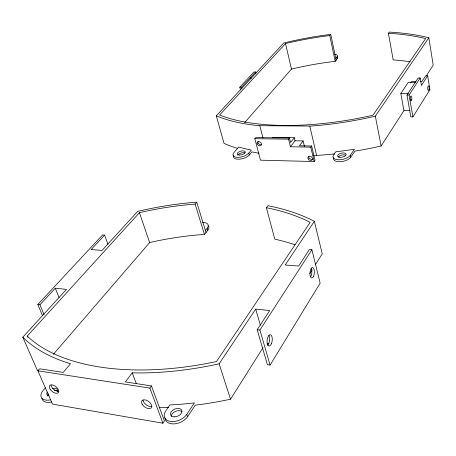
<?xml version="1.0" encoding="UTF-8"?>
<svg xmlns="http://www.w3.org/2000/svg" width="456" height="456" viewBox="0 0 456 456"><rect width="100%" height="100%" fill="white"/><g stroke="black" fill="none" stroke-linecap="round" stroke-linejoin="round"><path stroke-width="0.68" d="M42.499 315.683L37.814 304.534L39.923 304.773L55.284 288.22L66.456 289.383L22.8 337.195A221.348 114.006 -16.9 0 0 38.469 349.564L38.526 349.604A220.79 113.738 -16.9 0 0 51.545 356.615L53.922 357.686A221.348 114.006 -16.9 0 0 69.369 363.426L70.498 363.734L63.259 372.421L39.638 368.801L37.905 370.808L52.497 404.113L162.917 423.202L164.434 420.991L151.449 385.924L125.332 381.923L132.217 372.831L133.642 372.894A221.348 114.006 -16.9 0 0 155.963 372.512L159.782 372.295A220.898 113.812 -16.9 0 0 183.055 370.09L183.152 370.078A221.348 114.006 -16.9 0 0 219.114 363.825L255.702 309.088L269.684 310.542L257.19 329.745L267.433 364.714L270.089 365.068L320.152 283.13L311.898 249.728L309.373 249.546L298.629 266.059L285.171 264.993L314.366 221.308A252.704 144.945 -22.4 0 0 284.213 209.566L281.711 208.882A252.704 144.945 -22.4 0 0 268.88 205.912L267.889 205.724L266.401 207.725L274.797 239.166L275.196 239.252A242.945 146.484 -23 0 1 290.101 243.202L292.513 243.971A242.945 146.484 -23 0 1 294.895 244.764M427.654 75.764L421.441 85.449L420.187 77.97L418.141 78.004L406.98 95.03L410.827 116.896L412.902 116.896L429.917 89.644L427.654 75.764L425.636 75.804L421.914 81.567L420.575 81.59M165.015 417.89A12.597 8.088 -22.8 0 0 174.129 423.88A12.597 8.088 -22.8 0 0 187.576 416.659L195.31 405.15A217.216 118.075 -17.1 0 0 230.531 399.188L263.032 347.677M309.835 273.492L312.086 269.923M315.466 264.56L322.232 253.844L314.366 221.308M333.553 157.787A9.097 4.326 -12.3 0 0 339.971 161.743A9.097 4.326 -12.3 0 0 350.71 157.257L354.928 151.13A166.423 68.109 -11.9 0 0 381.136 145.977L403.902 110.648L400.83 93.474L408.097 82.57L415.513 82.468M426.28 75.913L433.2 65.174L428.839 37.768A182.172 78.649 -13.4 0 0 403.03 33.225L400.921 32.997A182.172 78.649 -13.4 0 0 390.119 32.142L389.287 32.097L388.398 33.277L393.18 59.873L393.511 59.896A176.204 80.53 -13.3 0 1 406.079 61.212L408.12 61.492A176.204 80.53 -13.3 0 1 410.149 61.794M270.089 365.068L259.897 330.053L311.898 249.728M412.902 116.896L409.078 95.013L420.187 77.97M410.468 82.838L411.204 81.727L415.889 81.658M186.76 414.361L194.421 402.87A217.045 117.619 -17.1 0 1 171.564 404.86L169.894 404.939L165.785 410.885A12.614 8.071 -22.7 0 0 170.287 421.429A12.614 8.071 -22.7 0 0 186.76 414.361L187.576 416.659M350.293 155.302L354.449 149.192A166.229 67.79 -11.9 0 1 337.115 151.62L335.833 151.762L333.598 154.937A9.109 4.315 -12.3 0 0 338.711 159.794A9.109 4.315 -12.3 0 0 350.293 155.302L350.71 157.257M336.157 60.163L330.754 34.394L329.654 34.525A182.172 78.649 -13.4 0 0 317.581 36.235L315.164 36.622A182.172 78.649 -13.4 0 0 283.774 42.989L216.286 115.841A168.817 65.128 -12.1 0 0 231.494 120.937L231.545 120.948A168.372 64.974 -12.1 0 0 243.373 123.542L245.476 123.907A168.817 65.128 -12.1 0 0 258.854 125.691L310.924 126.067A168.817 65.128 -12.1 0 0 328.149 124.425L331.062 124.078A168.458 65.014 -12.1 0 0 348.635 121.507L348.703 121.495A168.817 65.128 -12.1 0 0 375.328 116.166L428.839 37.768M272.534 137.41L294.337 137.701L290.563 142.529L289.469 138.043L255.748 137.587L254.818 138.692L260.484 160.187L314.173 161.544L315.016 160.387L311.659 145.994L299.404 145.777L303.126 140.915L295.083 140.796L290.443 146.775L310.804 147.14L311.659 145.994M162.917 423.202L149.87 388.102L151.449 385.924M290.443 146.775L288.58 139.165L289.469 138.043M53.392 354.289L149.619 242.569L150.702 242.318A242.945 146.484 -23 0 1 183.312 236.504L186.253 236.134A242.945 146.484 -23 0 1 203.764 234.498L204.448 234.458L207.805 230.263A9.61 4.856 -17.4 0 0 208.153 225.885M205.411 230.508L207.201 228.279A9.622 4.845 -17.3 0 0 202.532 222.363M244.644 122.664L291.481 69.061L292.33 68.862A176.204 80.53 -13.3 0 1 318.18 63.715L320.534 63.338A176.204 80.53 -13.3 0 1 334.647 61.406L335.2 61.343L337.252 58.818A7.484 2.918 -12.6 0 0 337.269 56.664M335.804 58.465L336.898 57.12A7.49 2.913 -12.6 0 0 334.607 54.139M233.62 155.684A8.607 3.91 -15.2 0 0 239.058 159.195A8.607 3.91 -15.2 0 0 249.329 154.954L251.843 151.916L253 152.144A166.423 68.109 -11.9 0 0 258.922 153.176M248.833 153.096L251.347 150.064L250.418 149.881A166.144 67.756 -12 0 1 238.682 147.037L233.614 152.982A8.618 3.904 -15.2 0 0 237.781 157.354A8.618 3.904 -15.2 0 0 248.833 153.096L249.329 154.954M45.355 387.828L42.761 390.934A12.038 6.84 -25.9 0 0 50.599 399.849M27.833 337.36L27.269 336.072L139.451 212.69L140.551 212.433A248.212 142.272 -22.3 0 1 194.438 204.163L195.128 204.117L196.753 202.196L206.021 232.497M388.398 33.277L388.734 33.294A179.008 77.246 -13.4 0 1 424.963 38.418L425.63 38.583L372.962 115.225L371.936 115.459A165.955 64.005 -12.1 0 1 331.415 122.567L328.559 122.915A165.955 64.005 -12.1 0 1 247.391 122.464L245.322 122.105A165.955 64.005 -12.1 0 1 220.168 115.203L219.638 114.986L285.507 43.576L286.368 43.366A179.008 77.246 -13.4 0 1 329.209 35.608L329.768 35.539L330.754 34.394M107.947 244.262L104.595 235.085L91.166 249.557L102.041 250.418L137.655 211.413A252.704 144.945 -22.4 0 1 177.361 204.145L180.382 203.769A252.704 144.945 -22.4 0 1 195.396 202.293L196.753 202.196M37.814 304.534L102.583 234.943L104.595 235.085M240.534 89.957L239.81 87.204L241.543 87.181L255.651 71.985L255.993 73.331M239.81 87.204L253.946 72.025L255.651 71.985M313.226 155.302L317.69 155.331A166.423 68.109 -11.9 0 0 334.67 153.877M400.83 93.474L408.348 93.406M406.98 95.03L409.078 95.013M403.902 110.648L410.001 110.643M254.818 138.692L288.58 139.165M257.19 329.745L259.897 330.053M267.051 343.653L269.114 343.904M37.905 370.808L149.87 388.102M266.401 207.725L266.8 207.805A248.212 142.272 -22.3 0 1 309.385 221.964L310.148 222.357L216.48 361.54L215.089 361.842A217.54 111.976 -16.9 0 1 160.894 369.314L157.155 369.531A217.54 111.976 -16.9 0 1 56.989 355.156L54.646 354.112A217.54 111.976 -16.9 0 1 27.793 336.579L27.269 336.072M22.8 337.195L36.925 369.423A217.216 118.075 -17.1 0 0 38.435 370.95M39.923 304.773L44.055 314.623M55.284 288.22L58.984 297.329M132.217 372.831L136.247 383.45M139.451 212.69L149.619 242.569M219.114 363.825L230.531 399.188M195.128 204.117L204.448 234.458M207.201 228.279L207.805 230.263M255.702 309.088L260.393 325.27M216.286 115.841L224.01 143.338A166.423 68.109 -11.9 0 0 237.297 148.314M241.543 87.181L241.897 88.538M259.806 125.765L262.969 137.986M250.749 77.263L251.096 78.603M294.337 137.701L295.083 140.796M303.126 140.915L304.408 146.342M285.507 43.576L291.481 69.061M310.804 147.14L314.173 161.544M309.812 126.13L316.584 155.382M329.768 35.539L335.2 61.343M336.898 57.12L337.252 58.818M375.328 116.166L381.136 145.977M261.721 144.461A2.434 1.847 39.6 0 1 259.048 144.085A2.434 1.847 39.6 0 1 258.039 141.537M237.855 155.314A4.098 1.864 -15.2 0 1 240.876 153.119A4.098 1.864 -15.2 0 1 245.014 152.977M312.582 159.081A2.479 1.915 36.1 0 1 309.795 158.682A2.479 1.915 36.1 0 1 308.837 156.112M338.238 157.195A4.332 2.063 -12.3 0 1 341.601 155.131A4.332 2.063 -12.3 0 1 345.802 155.279M52.326 388.512A5.734 3.255 -25.9 0 1 57.194 391.63M48.98 395.848A5.734 3.255 -25.9 0 1 47.276 392.08M268.96 335.479A5.717 2.565 -83.4 0 1 267.586 345.243M168.64 407.311A217.216 118.075 -17.1 0 1 159.383 407.556M51.551 402.021A12.027 6.851 -26 0 1 41.901 398.436M58.488 391.254A5.575 3.055 39 0 1 50.992 385.183M151.985 406.262A5.882 3.397 36.4 0 1 146.439 404.957A5.882 3.397 36.4 0 1 143.07 400.083M47.732 396.053A5.728 3.26 -26 0 1 48.461 393.859M54.292 390.444A5.728 3.26 -26 0 1 57.604 390.991M311.311 268.567A5.233 2.2 -85.6 0 1 310.667 276.82M171.325 416.522A6.002 3.853 -22.8 0 1 175.503 411.392A6.002 3.853 -22.8 0 1 182.138 411.91M239.423 155.023A4.104 1.858 -15.2 0 0 245.271 152.013A4.104 1.858 -15.2 0 0 239.155 151.774A4.104 1.858 -15.2 0 0 239.423 155.023M308.142 158.865A2.479 1.915 36.2 0 0 312.121 159.913A2.479 1.915 36.2 0 0 310.279 156.328A2.479 1.915 36.2 0 0 308.142 158.865M257.11 143.691A2.44 1.852 39.6 0 0 260.809 145.578A2.44 1.852 39.6 0 0 259.857 141.924A2.44 1.852 39.6 0 0 257.11 143.691M339.891 157.309A4.338 2.058 -12.3 0 0 346.172 154.356A4.338 2.058 -12.3 0 0 339.674 153.718A4.338 2.058 -12.3 0 0 339.891 157.309M429.085 89.461A2.32 0.747 -89.8 0 0 428.503 85.893A2.32 0.747 -89.8 0 0 427.785 89.268A2.32 0.747 -89.8 0 0 429.085 89.461M411.717 99.733A2.422 0.821 -89.6 0 0 411.078 96.016A2.422 0.821 -89.6 0 0 410.297 99.568A2.422 0.821 -89.6 0 0 411.717 99.733M271.434 343.756A5.723 2.554 -83.5 0 0 270.488 334.715A5.723 2.554 -83.5 0 0 267.113 342.644A5.723 2.554 -83.5 0 0 271.434 343.756M313.642 276.131A5.238 2.194 -85.6 0 0 312.862 267.638A5.238 2.194 -85.6 0 0 309.983 274.586A5.238 2.194 -85.6 0 0 313.642 276.131M50.177 389.338A5.592 3.049 39 0 0 58.362 392.582A5.592 3.049 39 0 0 53.529 385.252A5.592 3.049 39 0 0 50.177 389.338M142.289 404.478A5.899 3.391 36.4 0 0 151.21 407.949A5.899 3.391 36.4 0 0 146.45 400.271A5.899 3.391 36.4 0 0 142.289 404.478M174.266 416.869A6.008 3.842 -22.7 0 0 181.858 410.617A6.008 3.842 -22.7 0 0 172.51 410.411A6.008 3.842 -22.7 0 0 174.266 416.869"/></g></svg>
